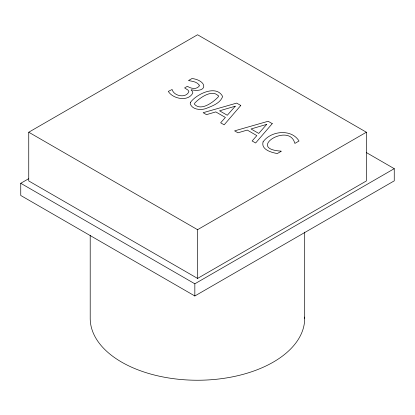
<?xml version="1.0" encoding="UTF-8"?>
<svg xmlns="http://www.w3.org/2000/svg" width="415" height="415" viewBox="0 0 415 415"><rect width="100%" height="100%" fill="white"/><g stroke="black" fill="none" stroke-linecap="round" stroke-linejoin="round"><path stroke-width="0.62" d="M28.749 132.224L197.561 34.756L366.372 132.224L366.372 180.956L197.561 278.418L28.749 180.956L28.749 132.224L197.561 229.687L366.372 132.224M366.263 152.507L394.25 168.666L394.25 180.852L194.837 295.978L20.75 195.47L20.75 183.29L28.594 178.761M20.75 183.29L194.837 283.798L394.25 168.666M304.698 232.135L304.698 318.326M197.561 229.687L197.561 278.418M194.837 283.798L194.837 295.978M90.205 235.372L90.205 318.326A107.246 61.918 0 0 0 198.526 380.239A107.246 61.918 0 0 0 304.677 317.086M218.337 95.907L218.306 96.835C213.492 102.09 201.083 111.505 194.5 104.3L194.552 103.345C199.112 98.256 212.039 88.737 218.337 95.907M199.236 85.142L199.091 86.315C196.145 89.759 190.713 88.525 187.393 86.299L184.597 87.913L187.933 90.06L188.908 91.43C186.532 98.474 173.942 96.477 172.101 89.49L168.308 91.404C172.962 99.107 188.675 101.997 192.851 92.815L192.27 91.212L191.097 89.936L191.336 89.801C208.351 93.168 207.225 80.453 192.026 78.508L188.472 80.562C192.202 81.319 196.954 81.62 199.236 85.142M190.511 102.292L190.21 103.745C192.129 109.555 200.129 110.26 205.249 108.787C211.598 106.24 220.209 103.558 222.627 96.519C216.355 84.188 196.357 94.257 190.511 102.292M263.053 141.904C260.9 149.685 271.493 152.507 277.303 153.555L281.282 151.257L281.028 151.112C245.893 148.98 289.431 121.963 294.723 143.185L294.992 143.341L299.018 141.017C291.46 128.536 270.819 130.792 263.053 141.904M240.788 105.472L224.162 124.837L220.64 122.804L225.376 117.445L215.79 111.91L206.509 114.644L203.143 112.698L236.68 103.102L240.788 105.472M272.25 123.639L255.624 143.004L252.107 140.97L256.838 135.612L247.257 130.077L237.977 132.81L234.605 130.865L268.142 121.268L272.25 123.639M235.248 106.204L227.296 115.266L219.566 110.805L235.248 106.204M266.71 124.37L258.758 133.433L251.028 128.972L266.71 124.37"/></g></svg>
